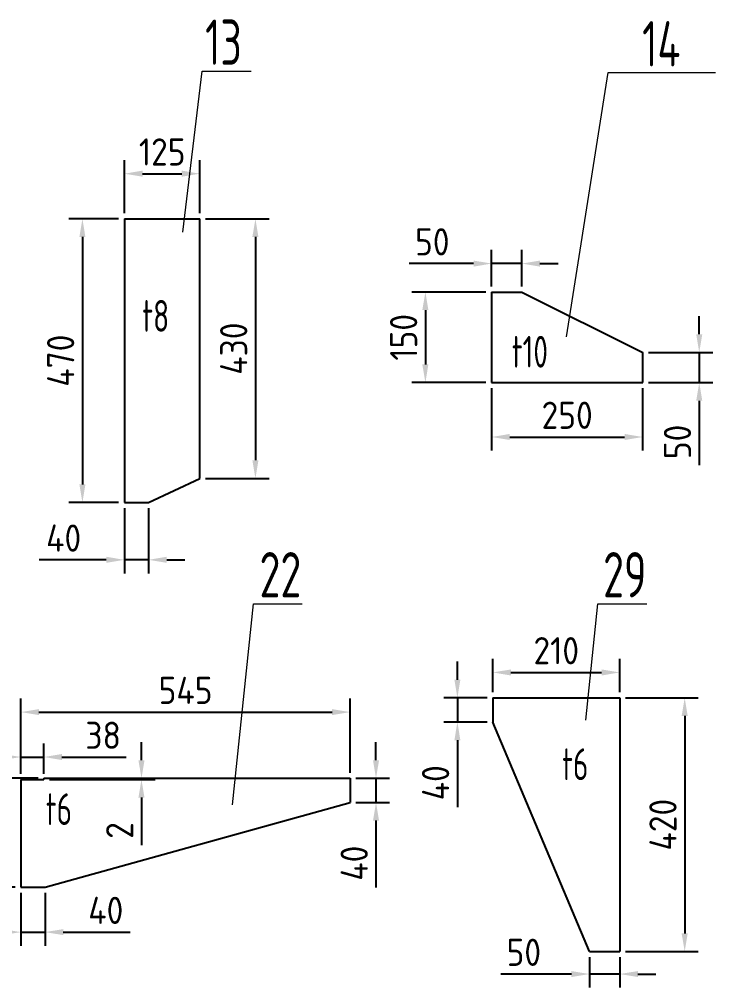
# Model space of a CAD drawing. Header units: millimetres. Extents: x 1747 to 2588, y -325 to 269.
# Drawn here: x 2232.5 to 2309.3, y -155.6 to -48.7 of the extents above; entities that cross this region are included whole.
import ezdxf
from ezdxf.enums import TextEntityAlignment as Align

# ---------------------------------------------------------------- set-up
doc = ezdxf.new("R2010")
doc.units = ezdxf.units.MM
doc.layers.add('6标注', color=6, linetype='Continuous', lineweight=18)
doc.styles.add('wh_1', font='isocp.shx', dxfattribs={"bigfont": 'gbcbig.shx'})
doc.dimstyles.new('ISO-15', dxfattribs={"dimtxt": 3, "dimasz": 2, "dimexe": 1.5, "dimexo": 0.625, "dimgap": 0.9, "dimtad": 1, "dimlfac": 15, "dimdsep": 46, "dimtxsty": 'wh_1', "dimcen": 2.5, "dimadec": 0, "dimazin": 0, "dimtfac": 1, "dimtmove": 0, "dimatfit": 3, "dimfxl": 0.2, "dimtfill": 1, "dimarcsym": 0})

# ---------------------------------------------------------------- blocks, each defined once
blk = doc.blocks.new('*D144')
at = {"layer": '6标注', "color": 0, "lineweight": -2, "ltscale": 0.2, "transparency": 16777216}
for p, q in [((2244.04, -70.11), (2244.04, -64.26)), ((2252.37, -70.11), (2252.37, -64.26)), ((2246.04, -65.76), (2250.37, -65.76))]:
    blk.add_line(p, q, dxfattribs=at)
at = {"layer": '6标注', "color": 0, "ltscale": 0.2, "transparency": 16777216}
for points in [[(2246.04, -65.42), (2246.04, -66.09), (2244.04, -65.76)], [(2250.37, -65.42), (2250.37, -66.09), (2252.37, -65.76)]]:
    blk.add_solid(points, dxfattribs=at)
at = {"layer": 'Defpoints', "color": 0, "ltscale": 0.2, "transparency": 16777216}
for p in [(2252.37, -65.76), (2244.04, -70.74), (2252.37, -70.74)]:
    blk.add_point(p, dxfattribs=at)
at = {"layer": '6标注', "color": 0, "ltscale": 0.2, "transparency": 16777216, "insert": (2248.21, -63.36), "char_height": 3, "attachment_point": 5, "style": 'wh_1', "bg_fill": 3, "box_fill_scale": 1.1, "bg_fill_color": 256, "bg_fill_true_color": 13158600, "bg_fill_transparency": 0}
blk.add_mtext('125', dxfattribs=at)
blk = doc.blocks.new('*D145')
at = {"layer": '6标注', "color": 0, "lineweight": -2, "ltscale": 0.2, "transparency": 16777216}
for p, q in [((2243.41, -70.74), (2237.91, -70.74)), ((2239.41, -72.74), (2239.41, -100.07)), ((2243.41, -102.07), (2237.91, -102.07))]:
    blk.add_line(p, q, dxfattribs=at)
at = {"layer": '6标注', "color": 0, "ltscale": 0.2, "transparency": 16777216}
for points in [[(2239.08, -72.74), (2239.74, -72.74), (2239.41, -70.74)], [(2239.08, -100.07), (2239.74, -100.07), (2239.41, -102.07)]]:
    blk.add_solid(points, dxfattribs=at)
at = {"layer": 'Defpoints', "color": 0, "ltscale": 0.2, "transparency": 16777216}
for p in [(2244.04, -70.74), (2239.41, -102.07), (2244.04, -102.07)]:
    blk.add_point(p, dxfattribs=at)
at = {"layer": '6标注', "color": 0, "ltscale": 0.2, "transparency": 16777216, "insert": (2237.01, -86.4), "char_height": 3, "attachment_point": 5, "rotation": 90, "style": 'wh_1', "bg_fill": 3, "box_fill_scale": 1.1, "bg_fill_color": 256, "bg_fill_true_color": 13158600, "bg_fill_transparency": 0}
blk.add_mtext('470', dxfattribs=at)
blk = doc.blocks.new('*D146')
at = {"layer": '6标注', "color": 0, "lineweight": -2, "ltscale": 0.2, "transparency": 16777216}
for p, q in [((2253, -70.74), (2260, -70.74)), ((2258.5, -72.74), (2258.5, -97.4)), ((2253, -99.4), (2260, -99.4))]:
    blk.add_line(p, q, dxfattribs=at)
at = {"layer": '6标注', "color": 0, "ltscale": 0.2, "transparency": 16777216}
for points in [[(2258.16, -72.74), (2258.83, -72.74), (2258.5, -70.74)], [(2258.16, -97.4), (2258.83, -97.4), (2258.5, -99.4)]]:
    blk.add_solid(points, dxfattribs=at)
at = {"layer": 'Defpoints', "color": 0, "ltscale": 0.2, "transparency": 16777216}
for p in [(2252.37, -70.74), (2252.37, -99.4), (2258.5, -99.4)]:
    blk.add_point(p, dxfattribs=at)
at = {"layer": '6标注', "color": 0, "ltscale": 0.2, "transparency": 16777216, "insert": (2256.1, -85.07), "char_height": 3, "attachment_point": 5, "rotation": 90, "style": 'wh_1', "bg_fill": 3, "box_fill_scale": 1.1, "bg_fill_color": 256, "bg_fill_true_color": 13158600, "bg_fill_transparency": 0}
blk.add_mtext('430', dxfattribs=at)
blk = doc.blocks.new('*D147')
at = {"layer": '6标注', "color": 0, "lineweight": -2, "ltscale": 0.2, "transparency": 16777216}
for p, q in [((2244.04, -102.7), (2244.04, -109.89)), ((2246.71, -102.7), (2246.71, -109.89)), ((2242.04, -108.39), (2234.64, -108.39)), ((2246.71, -108.39), (2244.04, -108.39)), ((2248.71, -108.39), (2250.71, -108.39))]:
    blk.add_line(p, q, dxfattribs=at)
at = {"layer": '6标注', "color": 0, "ltscale": 0.2, "transparency": 16777216}
for points in [[(2242.04, -108.05), (2242.04, -108.72), (2244.04, -108.39)], [(2248.71, -108.05), (2248.71, -108.72), (2246.71, -108.39)]]:
    blk.add_solid(points, dxfattribs=at)
at = {"layer": 'Defpoints', "color": 0, "ltscale": 0.2, "transparency": 16777216}
for p in [(2244.04, -102.07), (2246.71, -102.07), (2244.04, -108.39)]:
    blk.add_point(p, dxfattribs=at)
at = {"layer": '6标注', "color": 0, "ltscale": 0.2, "transparency": 16777216, "insert": (2237.34, -105.99), "char_height": 3, "attachment_point": 5, "style": 'wh_1', "bg_fill": 3, "box_fill_scale": 1.1, "bg_fill_color": 256, "bg_fill_true_color": 13158600, "bg_fill_transparency": 0}
blk.add_mtext('40', dxfattribs=at)
blk = doc.blocks.new('*D127')
at = {"layer": '6标注', "color": 0, "lineweight": -2, "ltscale": 0.2, "transparency": 16777216}
for p, q in [((2232.62, -132.02), (2232.62, -123.7)), ((2268.95, -131.89), (2268.95, -123.7)), ((2234.62, -125.2), (2266.95, -125.2))]:
    blk.add_line(p, q, dxfattribs=at)
at = {"layer": '6标注', "color": 0, "ltscale": 0.2, "transparency": 16777216}
for points in [[(2234.62, -124.87), (2234.62, -125.53), (2232.62, -125.2)], [(2266.95, -124.87), (2266.95, -125.53), (2268.95, -125.2)]]:
    blk.add_solid(points, dxfattribs=at)
at = {"layer": 'Defpoints', "color": 0, "ltscale": 0.2, "transparency": 16777216}
for p in [(2268.95, -125.2), (2268.95, -132.51), (2232.62, -132.64)]:
    blk.add_point(p, dxfattribs=at)
at = {"layer": '6标注', "color": 0, "ltscale": 0.2, "transparency": 16777216, "insert": (2250.79, -122.8), "char_height": 3, "attachment_point": 5, "style": 'wh_1', "bg_fill": 3, "box_fill_scale": 1.1, "bg_fill_color": 256, "bg_fill_true_color": 13158600, "bg_fill_transparency": 0}
blk.add_mtext('545', dxfattribs=at)
blk = doc.blocks.new('*D128')
at = {"layer": '6标注', "color": 0, "lineweight": -2, "ltscale": 0.2, "transparency": 16777216}
for p, q in [((2232.62, -132.02), (2232.62, -128.66)), ((2235.15, -132.02), (2235.15, -128.66)), ((2230.62, -130.16), (2228.62, -130.16)), ((2232.62, -130.16), (2235.15, -130.16)), ((2237.15, -130.16), (2244.25, -130.16))]:
    blk.add_line(p, q, dxfattribs=at)
at = {"layer": '6标注', "color": 0, "ltscale": 0.2, "transparency": 16777216}
for points in [[(2230.62, -129.83), (2230.62, -130.49), (2232.62, -130.16)], [(2237.15, -129.83), (2237.15, -130.49), (2235.15, -130.16)]]:
    blk.add_solid(points, dxfattribs=at)
at = {"layer": 'Defpoints', "color": 0, "ltscale": 0.2, "transparency": 16777216}
for p in [(2235.15, -130.16), (2232.62, -132.64), (2235.15, -132.64)]:
    blk.add_point(p, dxfattribs=at)
at = {"layer": '6标注', "color": 0, "ltscale": 0.2, "transparency": 16777216, "insert": (2241.7, -127.76), "char_height": 3, "attachment_point": 5, "style": 'wh_1', "bg_fill": 3, "box_fill_scale": 1.1, "bg_fill_color": 256, "bg_fill_true_color": 13158600, "bg_fill_transparency": 0}
blk.add_mtext('38', dxfattribs=at)
blk = doc.blocks.new('*D129')
at = {"layer": '6标注', "color": 0, "lineweight": -2, "ltscale": 0.2, "transparency": 16777216}
for p, q in [((2245.93, -130.51), (2245.93, -128.51)), ((2235.78, -132.51), (2247.43, -132.51)), ((2245.93, -132.51), (2245.93, -132.64)), ((2235.78, -132.64), (2247.43, -132.64)), ((2245.93, -134.64), (2245.93, -139.9))]:
    blk.add_line(p, q, dxfattribs=at)
at = {"layer": '6标注', "color": 0, "ltscale": 0.2, "transparency": 16777216}
for points in [[(2245.59, -130.51), (2246.26, -130.51), (2245.93, -132.51)], [(2245.59, -134.64), (2246.26, -134.64), (2245.93, -132.64)]]:
    blk.add_solid(points, dxfattribs=at)
at = {"layer": 'Defpoints', "color": 0, "ltscale": 0.2, "transparency": 16777216}
for p in [(2235.15, -132.51), (2235.15, -132.64), (2245.93, -132.64)]:
    blk.add_point(p, dxfattribs=at)
at = {"layer": '6标注', "color": 0, "ltscale": 0.2, "transparency": 16777216, "insert": (2243.53, -138.27), "char_height": 3, "attachment_point": 5, "rotation": 90, "style": 'wh_1', "bg_fill": 3, "box_fill_scale": 1.1, "bg_fill_color": 256, "bg_fill_true_color": 13158600, "bg_fill_transparency": 0}
blk.add_mtext('2', dxfattribs=at)
blk = doc.blocks.new('*D130')
at = {"layer": '6标注', "color": 0, "lineweight": -2, "ltscale": 0.2, "transparency": 16777216}
for p, q in [((2234.53, -132.51), (2226.86, -132.51)), ((2228.36, -134.51), (2228.36, -142.51)), ((2232, -144.51), (2226.86, -144.51))]:
    blk.add_line(p, q, dxfattribs=at)
at = {"layer": '6标注', "color": 0, "ltscale": 0.2, "transparency": 16777216}
for points in [[(2228.03, -134.51), (2228.69, -134.51), (2228.36, -132.51)], [(2228.03, -142.51), (2228.69, -142.51), (2228.36, -144.51)]]:
    blk.add_solid(points, dxfattribs=at)
at = {"layer": 'Defpoints', "color": 0, "ltscale": 0.2, "transparency": 16777216}
for p in [(2235.15, -132.51), (2228.36, -144.51), (2232.62, -144.51)]:
    blk.add_point(p, dxfattribs=at)
at = {"layer": '6标注', "color": 0, "ltscale": 0.2, "transparency": 16777216, "insert": (2225.96, -138.51), "char_height": 3, "attachment_point": 5, "rotation": 90, "style": 'wh_1', "bg_fill": 3, "box_fill_scale": 1.1, "bg_fill_color": 256, "bg_fill_true_color": 13158600, "bg_fill_transparency": 0}
blk.add_mtext('180', dxfattribs=at)
blk = doc.blocks.new('*D131')
at = {"layer": '6标注', "color": 0, "lineweight": -2, "ltscale": 0.2, "transparency": 16777216}
for p, q in [((2232.62, -145.14), (2232.62, -150.99)), ((2235.29, -145.14), (2235.29, -150.99)), ((2230.62, -149.49), (2228.62, -149.49)), ((2232.62, -149.49), (2235.29, -149.49)), ((2237.29, -149.49), (2244.69, -149.49))]:
    blk.add_line(p, q, dxfattribs=at)
at = {"layer": '6标注', "color": 0, "ltscale": 0.2, "transparency": 16777216}
for points in [[(2230.62, -149.16), (2230.62, -149.82), (2232.62, -149.49)], [(2237.29, -149.16), (2237.29, -149.82), (2235.29, -149.49)]]:
    blk.add_solid(points, dxfattribs=at)
at = {"layer": 'Defpoints', "color": 0, "ltscale": 0.2, "transparency": 16777216}
for p in [(2232.62, -144.51), (2235.29, -144.51), (2235.29, -149.49)]:
    blk.add_point(p, dxfattribs=at)
at = {"layer": '6标注', "color": 0, "ltscale": 0.2, "transparency": 16777216, "insert": (2241.99, -147.09), "char_height": 3, "attachment_point": 5, "style": 'wh_1', "bg_fill": 3, "box_fill_scale": 1.1, "bg_fill_color": 256, "bg_fill_true_color": 13158600, "bg_fill_transparency": 0}
blk.add_mtext('40', dxfattribs=at)
blk = doc.blocks.new('*D132')
at = {"layer": '6标注', "color": 0, "lineweight": -2, "ltscale": 0.2, "transparency": 16777216}
for p, q in [((2271.8, -130.51), (2271.8, -128.51)), ((2269.58, -132.51), (2273.3, -132.51)), ((2271.8, -132.51), (2271.8, -135.18)), ((2269.58, -135.18), (2273.3, -135.18)), ((2271.8, -137.18), (2271.8, -144.58))]:
    blk.add_line(p, q, dxfattribs=at)
at = {"layer": '6标注', "color": 0, "ltscale": 0.2, "transparency": 16777216}
for points in [[(2271.47, -130.51), (2272.14, -130.51), (2271.8, -132.51)], [(2271.47, -137.18), (2272.14, -137.18), (2271.8, -135.18)]]:
    blk.add_solid(points, dxfattribs=at)
at = {"layer": 'Defpoints', "color": 0, "ltscale": 0.2, "transparency": 16777216}
for p in [(2268.95, -132.51), (2271.8, -132.51), (2268.95, -135.18)]:
    blk.add_point(p, dxfattribs=at)
at = {"layer": '6标注', "color": 0, "ltscale": 0.2, "transparency": 16777216, "insert": (2269.4, -141.88), "char_height": 3, "attachment_point": 5, "rotation": 90, "style": 'wh_1', "bg_fill": 3, "box_fill_scale": 1.1, "bg_fill_color": 256, "bg_fill_true_color": 13158600, "bg_fill_transparency": 0}
blk.add_mtext('40', dxfattribs=at)
blk = doc.blocks.new('*D109')
at = {"layer": '6标注', "color": 0, "lineweight": -2, "ltscale": 0.2, "transparency": 16777216}
for p, q in [((2284.69, -123), (2284.69, -119.32)), ((2298.69, -123), (2298.69, -119.32)), ((2286.69, -120.82), (2296.69, -120.82))]:
    blk.add_line(p, q, dxfattribs=at)
at = {"layer": '6标注', "color": 0, "ltscale": 0.2, "transparency": 16777216}
for points in [[(2286.69, -120.49), (2286.69, -121.16), (2284.69, -120.82)], [(2296.69, -120.49), (2296.69, -121.16), (2298.69, -120.82)]]:
    blk.add_solid(points, dxfattribs=at)
at = {"layer": 'Defpoints', "color": 0, "ltscale": 0.2, "transparency": 16777216}
for p in [(2298.69, -120.82), (2284.69, -123.63), (2298.69, -123.63)]:
    blk.add_point(p, dxfattribs=at)
at = {"layer": '6标注', "color": 0, "ltscale": 0.2, "transparency": 16777216, "insert": (2291.69, -118.42), "char_height": 3, "attachment_point": 5, "style": 'wh_1', "bg_fill": 3, "box_fill_scale": 1.1, "bg_fill_color": 256, "bg_fill_true_color": 13158600, "bg_fill_transparency": 0}
blk.add_mtext('210', dxfattribs=at)
blk = doc.blocks.new('*D110')
at = {"layer": '6标注', "color": 0, "lineweight": -2, "ltscale": 0.2, "transparency": 16777216}
for p, q in [((2299.32, -123.63), (2307.36, -123.63)), ((2305.86, -125.63), (2305.86, -149.63)), ((2299.32, -151.63), (2307.36, -151.63))]:
    blk.add_line(p, q, dxfattribs=at)
at = {"layer": '6标注', "color": 0, "ltscale": 0.2, "transparency": 16777216}
for points in [[(2305.52, -125.63), (2306.19, -125.63), (2305.86, -123.63)], [(2305.52, -149.63), (2306.19, -149.63), (2305.86, -151.63)]]:
    blk.add_solid(points, dxfattribs=at)
at = {"layer": 'Defpoints', "color": 0, "ltscale": 0.2, "transparency": 16777216}
for p in [(2298.69, -123.63), (2298.69, -151.63), (2305.86, -151.63)]:
    blk.add_point(p, dxfattribs=at)
at = {"layer": '6标注', "color": 0, "ltscale": 0.2, "transparency": 16777216, "insert": (2303.46, -137.63), "char_height": 3, "attachment_point": 5, "rotation": 90, "style": 'wh_1', "bg_fill": 3, "box_fill_scale": 1.1, "bg_fill_color": 256, "bg_fill_true_color": 13158600, "bg_fill_transparency": 0}
blk.add_mtext('420', dxfattribs=at)
blk = doc.blocks.new('*D111')
at = {"layer": '6标注', "color": 0, "lineweight": -2, "ltscale": 0.2, "transparency": 16777216}
for p, q in [((2295.36, -152.25), (2295.36, -155.62)), ((2298.69, -152.25), (2298.69, -155.62)), ((2293.36, -154.12), (2285.56, -154.12)), ((2298.69, -154.12), (2295.36, -154.12)), ((2300.69, -154.12), (2302.69, -154.12))]:
    blk.add_line(p, q, dxfattribs=at)
at = {"layer": '6标注', "color": 0, "ltscale": 0.2, "transparency": 16777216}
for points in [[(2293.36, -153.79), (2293.36, -154.45), (2295.36, -154.12)], [(2300.69, -153.79), (2300.69, -154.45), (2298.69, -154.12)]]:
    blk.add_solid(points, dxfattribs=at)
at = {"layer": 'Defpoints', "color": 0, "ltscale": 0.2, "transparency": 16777216}
for p in [(2295.36, -151.63), (2298.69, -151.63), (2298.69, -154.12)]:
    blk.add_point(p, dxfattribs=at)
at = {"layer": '6标注', "color": 0, "ltscale": 0.2, "transparency": 16777216, "insert": (2288.11, -151.72), "char_height": 3, "attachment_point": 5, "style": 'wh_1', "bg_fill": 3, "box_fill_scale": 1.1, "bg_fill_color": 256, "bg_fill_true_color": 13158600, "bg_fill_transparency": 0}
blk.add_mtext('50', dxfattribs=at)
blk = doc.blocks.new('*D112')
at = {"layer": '6标注', "color": 0, "lineweight": -2, "ltscale": 0.2, "transparency": 16777216}
for p, q in [((2280.78, -121.63), (2280.78, -119.63)), ((2284.07, -123.63), (2279.28, -123.63)), ((2280.78, -123.63), (2280.78, -126.3)), ((2284.07, -126.3), (2279.28, -126.3)), ((2280.78, -128.3), (2280.78, -135.7))]:
    blk.add_line(p, q, dxfattribs=at)
at = {"layer": '6标注', "color": 0, "ltscale": 0.2, "transparency": 16777216}
for points in [[(2280.45, -121.63), (2281.11, -121.63), (2280.78, -123.63)], [(2280.45, -128.3), (2281.11, -128.3), (2280.78, -126.3)]]:
    blk.add_solid(points, dxfattribs=at)
at = {"layer": 'Defpoints', "color": 0, "ltscale": 0.2, "transparency": 16777216}
for p in [(2284.69, -123.63), (2280.78, -126.3), (2284.69, -126.3)]:
    blk.add_point(p, dxfattribs=at)
at = {"layer": '6标注', "color": 0, "ltscale": 0.2, "transparency": 16777216, "insert": (2278.38, -133), "char_height": 3, "attachment_point": 5, "rotation": 90, "style": 'wh_1', "bg_fill": 3, "box_fill_scale": 1.1, "bg_fill_color": 256, "bg_fill_true_color": 13158600, "bg_fill_transparency": 0}
blk.add_mtext('40', dxfattribs=at)
blk = doc.blocks.new('*D22')
at = {"layer": '6标注', "color": 0, "lineweight": -2, "ltscale": 0.2, "transparency": 16777216}
for p, q in [((2283.93, -78.82), (2275.75, -78.82)), ((2277.25, -80.82), (2277.25, -86.82)), ((2283.93, -88.82), (2275.75, -88.82))]:
    blk.add_line(p, q, dxfattribs=at)
at = {"layer": '6标注', "color": 0, "ltscale": 0.2, "transparency": 16777216}
for points in [[(2276.91, -80.82), (2277.58, -80.82), (2277.25, -78.82)], [(2276.91, -86.82), (2277.58, -86.82), (2277.25, -88.82)]]:
    blk.add_solid(points, dxfattribs=at)
at = {"layer": 'Defpoints', "color": 0, "ltscale": 0.2, "transparency": 16777216}
for p in [(2284.56, -78.82), (2277.25, -88.82), (2284.56, -88.82)]:
    blk.add_point(p, dxfattribs=at)
at = {"layer": '6标注', "color": 7, "ltscale": 0.2, "transparency": 16777216, "insert": (2274.85, -83.82), "char_height": 3, "attachment_point": 5, "rotation": 90, "style": 'wh_1', "bg_fill": 3, "box_fill_scale": 1.1, "bg_fill_color": 256, "bg_fill_true_color": 13158600, "bg_fill_transparency": 0}
blk.add_mtext('150', dxfattribs=at)
blk = doc.blocks.new('*D23')
at = {"layer": '6标注', "color": 0, "lineweight": -2, "ltscale": 0.2, "transparency": 16777216}
for p, q in [((2284.56, -78.2), (2284.56, -74.18)), ((2287.89, -78.2), (2287.89, -74.18)), ((2282.56, -75.68), (2275.45, -75.68)), ((2287.89, -75.68), (2284.56, -75.68)), ((2289.89, -75.68), (2291.89, -75.68))]:
    blk.add_line(p, q, dxfattribs=at)
at = {"layer": '6标注', "color": 0, "ltscale": 0.2, "transparency": 16777216}
for points in [[(2282.56, -75.35), (2282.56, -76.02), (2284.56, -75.68)], [(2289.89, -75.35), (2289.89, -76.02), (2287.89, -75.68)]]:
    blk.add_solid(points, dxfattribs=at)
at = {"layer": 'Defpoints', "color": 0, "ltscale": 0.2, "transparency": 16777216}
for p in [(2284.56, -75.68), (2284.56, -78.82), (2287.89, -78.82)]:
    blk.add_point(p, dxfattribs=at)
at = {"layer": '6标注', "color": 0, "ltscale": 0.2, "transparency": 16777216, "insert": (2278.01, -73.28), "char_height": 3, "attachment_point": 5, "style": 'wh_1', "bg_fill": 3, "box_fill_scale": 1.1, "bg_fill_color": 256, "bg_fill_true_color": 13158600, "bg_fill_transparency": 0}
blk.add_mtext('50', dxfattribs=at)
blk = doc.blocks.new('*D24')
at = {"layer": '6标注', "color": 0, "lineweight": -2, "ltscale": 0.2, "transparency": 16777216}
for p, q in [((2284.56, -89.45), (2284.56, -96.33)), ((2301.22, -89.45), (2301.22, -96.33)), ((2286.56, -94.83), (2299.22, -94.83))]:
    blk.add_line(p, q, dxfattribs=at)
at = {"layer": '6标注', "color": 0, "ltscale": 0.2, "transparency": 16777216}
for points in [[(2286.56, -94.49), (2286.56, -95.16), (2284.56, -94.83)], [(2299.22, -94.49), (2299.22, -95.16), (2301.22, -94.83)]]:
    blk.add_solid(points, dxfattribs=at)
at = {"layer": 'Defpoints', "color": 0, "ltscale": 0.2, "transparency": 16777216}
for p in [(2284.56, -88.82), (2301.22, -88.82), (2301.22, -94.83)]:
    blk.add_point(p, dxfattribs=at)
at = {"layer": '6标注', "color": 0, "ltscale": 0.2, "transparency": 16777216, "insert": (2292.89, -92.43), "char_height": 3, "attachment_point": 5, "style": 'wh_1', "bg_fill": 3, "box_fill_scale": 1.1, "bg_fill_color": 256, "bg_fill_true_color": 13158600, "bg_fill_transparency": 0}
blk.add_mtext('250', dxfattribs=at)
blk = doc.blocks.new('*D25')
at = {"layer": '6标注', "color": 0, "lineweight": -2, "ltscale": 0.2, "transparency": 16777216}
for p, q in [((2307.46, -83.49), (2307.46, -81.49)), ((2301.85, -85.49), (2308.96, -85.49)), ((2307.46, -85.49), (2307.46, -88.82)), ((2301.85, -88.82), (2308.96, -88.82)), ((2307.46, -90.82), (2307.46, -97.92))]:
    blk.add_line(p, q, dxfattribs=at)
at = {"layer": '6标注', "color": 0, "ltscale": 0.2, "transparency": 16777216}
for points in [[(2307.13, -83.49), (2307.8, -83.49), (2307.46, -85.49)], [(2307.13, -90.82), (2307.8, -90.82), (2307.46, -88.82)]]:
    blk.add_solid(points, dxfattribs=at)
at = {"layer": 'Defpoints', "color": 0, "ltscale": 0.2, "transparency": 16777216}
for p in [(2301.22, -85.49), (2301.22, -88.82), (2307.46, -88.82)]:
    blk.add_point(p, dxfattribs=at)
at = {"layer": '6标注', "color": 0, "ltscale": 0.2, "transparency": 16777216, "insert": (2305.06, -95.37), "char_height": 3, "attachment_point": 5, "rotation": 90, "style": 'wh_1', "bg_fill": 3, "box_fill_scale": 1.1, "bg_fill_color": 256, "bg_fill_true_color": 13158600, "bg_fill_transparency": 0}
blk.add_mtext('50', dxfattribs=at)

msp = doc.modelspace()

# ---------------------------------------------------------------- linework, layer by layer
at = {"color": 7, "linetype": 'Continuous'}
for p, q in [((2244.03877, -70.73674), (2244.03877, -102.07008)), ((2244.03877, -70.73674), (2252.3721, -70.73674)), ((2252.3721, -99.40341), (2252.3721, -70.73674)), ((2284.55715, -78.82246), (2287.89048, -78.82246)), ((2284.55715, -78.82246), (2284.55715, -88.82246)), ((2287.89048, -78.82246), (2301.22381, -85.48913)), ((2301.22381, -88.82246), (2301.22381, -85.48913)), ((2284.55715, -88.82246), (2301.22381, -88.82246)), ((2246.70544, -102.07008), (2252.3721, -99.40341)), ((2244.03877, -102.07008), (2246.70544, -102.07008))]:
    msp.add_line(p, q, dxfattribs=at)
for p, q in [((2284.69465, -123.62881), (2298.69465, -123.62881)), ((2235.15445, -132.51022), (2268.95445, -132.51022)), ((2232.62111, -132.64355), (2235.15445, -132.64355)), ((2232.62111, -132.64355), (2232.62111, -144.51022)), ((2295.36132, -151.62881), (2298.69465, -151.62881))]:
    msp.add_line(p, q)
at = {"ltscale": 0.2}
for p, q in [((2284.69465, -123.62881), (2284.69465, -126.29548)), ((2298.69465, -123.62881), (2298.69465, -151.62881)), ((2295.36132, -151.62881), (2284.69465, -126.29548)), ((2235.15445, -132.51022), (2235.15445, -132.64355)), ((2268.95445, -132.51022), (2268.95445, -135.17689)), ((2235.28778, -144.51022), (2268.95445, -135.17689)), ((2232.62111, -144.51022), (2235.28778, -144.51022))]:
    msp.add_line(p, q, dxfattribs=at)

# ---------------------------------------------------------------- texts
at = {"layer": '6标注', "ltscale": 0.2, "style": 'wh_1', "width": 0.75}
for s, height, p in [('13', 5, (2254.97499, -53.73665)), ('14', 5, (2303.27087, -53.91649)), ('t8', 3.5, (2247.49809, -83.20248)), ('t10', 3.5, (2288.7775, -87.16447)), ('22', 5, (2261.2529, -112.53352)), ('29', 5, (2299.24869, -112.53352)), ('t6', 3.5, (2293.78417, -132.7029))]:
    msp.add_text(s, height=height, dxfattribs=at).set_placement(p, align=Align.CENTER)

# ---------------------------------------------------------------- next in the draw order: dimensions: what is measured, and where the dimension line sits
at = {"layer": '6标注', "ltscale": 0.2}
for base, p1, p2, picture, middle in [((2252.3721, -65.75753), (2244.03877, -70.73674), (2252.3721, -70.73674), '*D144', (2248.20544, -63.35724)), ((2298.69465, -120.82222), (2284.69465, -123.62881), (2298.69465, -123.62881), '*D109', (2291.69465, -118.42192)), ((2268.95445, -125.19927), (2232.62111, -132.64355), (2268.95445, -132.51022), '*D127', (2250.78778, -122.79927))]:
    dim = msp.add_linear_dim(base=base, p1=p1, p2=p2, dimstyle='ISO-15', dxfattribs=at)
    dim.commit()
    dim.dimension.update_dxf_attribs({"geometry": picture, "text_midpoint": middle})
dim = msp.add_linear_dim(base=(2277.24769, -88.82246), p1=(2284.55715, -78.82246), p2=(2284.55715, -88.82246), angle=90, dimstyle='ISO-15', override={"dimclrt": 7}, dxfattribs=at)
dim.commit()
dim.dimension.update_dxf_attribs({"geometry": '*D22', "text_midpoint": (2274.84769, -83.82246)})

# ---------------------------------------------------------------- next in the draw order: linework, layer by layer
at = {"layer": '6标注', "ltscale": 0.2, "flags": 128}
msp.add_lwpolyline([(2255.95279, -135.44827), (2258.28963, -113.23714), (2263.67028, -113.23714)], dxfattribs=at)

# ---------------------------------------------------------------- next in the draw order: dimensions: what is measured, and where the dimension line sits
at = {"layer": '6标注', "ltscale": 0.2}
for base, p1, p2, picture, middle in [((2239.41045, -102.07008), (2244.03877, -70.73674), (2244.03877, -102.07008), '*D145', (2237.01045, -86.40341)), ((2258.49828, -99.40341), (2252.3721, -70.73674), (2252.3721, -99.40341), '*D146', (2256.09828, -85.07008)), ((2280.77887, -126.29548), (2284.69465, -123.62881), (2284.69465, -126.29548), '*D112', (2278.37887, -132.99666)), ((2305.85672, -151.62881), (2298.69465, -123.62881), (2298.69465, -151.62881), '*D110', (2303.45643, -137.62881))]:
    dim = msp.add_linear_dim(base=base, p1=p1, p2=p2, angle=90, dimstyle='ISO-15', dxfattribs=at)
    dim.commit()
    dim.dimension.update_dxf_attribs({"geometry": picture, "text_midpoint": middle})
for base, p1, p2, picture, middle in [((2284.55715, -75.68181), (2287.89048, -78.82246), (2284.55715, -78.82246), '*D23', (2278.00597, -73.28181)), ((2301.22381, -94.82603), (2284.55715, -88.82246), (2301.22381, -88.82246), '*D24', (2292.89048, -92.42573)), ((2235.15445, -130.16023), (2232.62111, -132.64355), (2235.15445, -132.64355), '*D128', (2241.70445, -127.76023))]:
    dim = msp.add_linear_dim(base=base, p1=p1, p2=p2, dimstyle='ISO-15', dxfattribs=at)
    dim.commit()
    dim.dimension.update_dxf_attribs({"geometry": picture, "text_midpoint": middle})
dim = msp.add_linear_dim(base=(2271.80463, -132.51022), p1=(2268.95445, -135.17689), p2=(2268.95445, -132.51022), angle=90, dimstyle='ISO-15', dxfattribs=at)
dim.commit()
dim.dimension.update_dxf_attribs({"geometry": '*D132', "text_midpoint": (2271.80463, -141.87807), "dimtype": 160})

# ---------------------------------------------------------------- next in the draw order: linework, layer by layer
at = {"layer": '6标注', "ltscale": 0.2, "flags": 128}
for points in [[(2250.48693, -72.21211), (2252.64059, -54.44027), (2258.02124, -54.44027)], [(2294.93453, -126.07697), (2296.28542, -113.23714), (2301.66607, -113.23714)]]:
    msp.add_lwpolyline(points, dxfattribs=at)

# ---------------------------------------------------------------- next in the draw order: dimensions: what is measured, and where the dimension line sits
at = {"layer": '6标注', "ltscale": 0.2}
for base, p1, p2, picture, middle in [((2307.46477, -88.82246), (2301.22381, -85.48913), (2301.22381, -88.82246), '*D25', (2305.06477, -95.37364)), ((2245.92699, -132.64355), (2235.15445, -132.51022), (2235.15445, -132.64355), '*D129', (2243.5267, -138.27173))]:
    dim = msp.add_linear_dim(base=base, p1=p1, p2=p2, angle=90, dimstyle='ISO-15', dxfattribs=at)
    dim.commit()
    dim.dimension.update_dxf_attribs({"geometry": picture, "text_midpoint": middle})
dim = msp.add_linear_dim(base=(2244.03877, -108.38823), p1=(2246.70544, -102.07008), p2=(2244.03877, -102.07008), dimstyle='ISO-15', dxfattribs=at)
dim.commit()
dim.dimension.update_dxf_attribs({"geometry": '*D147', "text_midpoint": (2237.33759, -105.98823)})
dim = msp.add_linear_dim(base=(2298.69465, -154.11979), p1=(2295.36132, -151.62881), p2=(2298.69465, -151.62881), dimstyle='ISO-15', dxfattribs=at)
dim.commit()
dim.dimension.update_dxf_attribs({"geometry": '*D111', "text_midpoint": (2288.1099, -154.11979), "dimtype": 160})

# ---------------------------------------------------------------- next in the draw order: linework, layer by layer
at = {"layer": '6标注', "ltscale": 0.2, "flags": 128}
msp.add_lwpolyline([(2292.805, -83.76681), (2297.39827, -54.57225), (2309.26943, -54.57225)], dxfattribs=at)

# ---------------------------------------------------------------- next in the draw order: dimensions: what is measured, and where the dimension line sits
at = {"layer": '6标注', "ltscale": 0.2}
dim = msp.add_linear_dim(base=(2228.36003, -144.51022), p1=(2235.15445, -132.51022), p2=(2232.62111, -144.51022), angle=90, dimstyle='ISO-15', dxfattribs=at)
dim.commit()
dim.dimension.update_dxf_attribs({"geometry": '*D130', "text_midpoint": (2225.96003, -138.51022)})

# ---------------------------------------------------------------- next in the draw order: texts
at = {"layer": '6标注', "ltscale": 0.2, "style": 'wh_1', "width": 0.75}
msp.add_text('t6', height=3.5, dxfattribs=at).set_placement((2236.816, -137.66009), align=Align.CENTER)

# ---------------------------------------------------------------- next in the draw order: dimensions: what is measured, and where the dimension line sits
at = {"layer": '6标注', "ltscale": 0.2}
dim = msp.add_linear_dim(base=(2235.28778, -149.49118), p1=(2232.62111, -144.51022), p2=(2235.28778, -144.51022), dimstyle='ISO-15', dxfattribs=at)
dim.commit()
dim.dimension.update_dxf_attribs({"geometry": '*D131', "text_midpoint": (2241.98896, -147.09118)})

doc.saveas('drawing.dxf')
